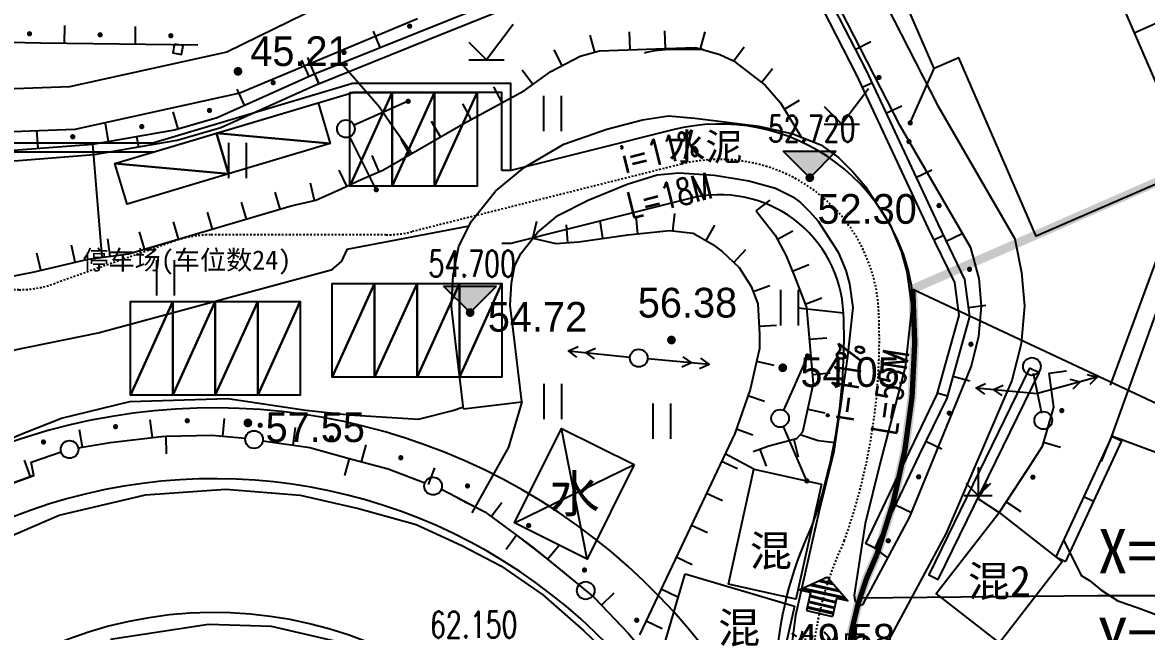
# Model space of a CAD drawing. Header units: metres. Extents: x 36500 to 80772748, y -35000 to 5806266.
# Drawn here: x 40386418.4 to 40386482, y 2903243.5 to 2903277.9 of the extents above; entities that cross this region are included whole.
import ezdxf
from ezdxf.enums import TextEntityAlignment as Align
from ezdxf.xclip import XClip

# ---------------------------------------------------------------- set-up
doc = ezdxf.new("R2010")
doc.units = ezdxf.units.M
doc.header["$LTSCALE"] = 10
doc.header["$XCLIPFRAME"] = 0
for name, pattern in [('2', [0]), ('229', [1.5, 1, -0.5]), ('243432', [0]), ('CENTERX2', [4, 2.5, -0.5, 0.5, -0.5]), ('DOTE', [2.4200000000000004, 2, -0.2, 0.02, -0.2]), ('X1', [1.5, 1, -0.5])]:
    doc.linetypes.add(name, pattern=pattern)
for name, color, linetype in [('DIM_ELEV', 3, 'Continuous'), ('DIM_SYMB', 3, 'Continuous'), ('dx', 252, 'Continuous'), ('JZD', 7, 'Continuous'), ('PUB_TEXT', 7, 'Continuous'), ('体育设施', 7, 'Continuous'), ('坐标', 7, 'Continuous'), ('总平面-场地', 40, 'Continuous'), ('总平面-定位', 3, 'Continuous'), ('总平面-车位', 8, 'Continuous'), ('总平面-道路', 2, 'Continuous'), ('总平面-道路中心线', 1, 'CENTERX2'), ('文字标注', 7, 'Continuous')]:
    doc.layers.add(name, color=color, linetype=linetype)
doc.styles.add('_TCH_DIM', font='SIMPLEX', dxfattribs={"bigfont": 'GBCBIG'})
doc.styles.add('DMZD', font='')
doc.styles.add('GKXD', font='')
doc.styles.add('HZ', font='')
doc.styles.add('JMXD', font='')
doc.styles.add('JTXD', font='')
doc.styles.add('宋体', font='')
doc.styles.get('DMZD').set_extended_font_data('方正中等线简体')
doc.styles.get('GKXD').set_extended_font_data('SimSun')
doc.styles.get('HZ').set_extended_font_data('SimSun')
doc.styles.get('JMXD').set_extended_font_data('SimSun')
doc.styles.get('JTXD').set_extended_font_data('SimSun')
doc.styles.get('宋体').set_extended_font_data('SimSun')
doc.linetypes.add('120', pattern='A,0,[149,SSAAA.SHX,S=0.1,R=0,X=0,Y=0],-0.8', length=0.8)

# ---------------------------------------------------------------- blocks, each defined once
blk = doc.blocks.new('A$C535D7512')
at = {"linetype": 'Continuous'}
h = blk.add_hatch(dxfattribs=at)
h.set_pattern_fill('PLAST', color=256, scale=0.1, style=0)
h.set_pattern_definition([(0, (-514901.5667455493, -2728212.420818835), (0, 0.3175), []), (0, (-514901.5667455493, -2728212.381131335), (0, 0.3175), []), (0, (-514901.5667455493, -2728212.341443835), (0, 0.3175), [])])
h.paths.add_polyline_path([(0.6638770172721706, 0), (2.163877017272171, 0), (2.163877017272171, 1.042372853029519), (2.827754034544341, 1.042372853029519), (1.413877017272171, 2.103964992333204), (0, 1.042372853029519), (0.6638770172721706, 1.042372853029519)])
at = {"linetype": 'Continuous', "flags": 128}
for points in [[(1.413877017272171, 2.103964992333204), (0, 1.042372853029519)], [(1.413877017272171, 2.103964992333204), (2.827754034544341, 1.042372853029519), (2.163877017272171, 1.042372853029519)], [(0.6638770172721706, 1.042372853029519), (0, 1.042372853029519)], [(0.6638770172721706, 1.042372853029519), (0.6638770172721706, 0)], [(2.163877017272171, 1.042372853029519), (2.163877017272171, 0)], [(0.6638770172721706, 0), (2.163877017272171, 0)]]:
    blk.add_lwpolyline(points, dxfattribs=at)
blk = doc.blocks.new('954200')
at = {"color": 0, "linetype": 'Continuous', "lineweight": -3, "flags": 128}
for points in [[(0, 1.6), (0, 0), (0.707, 0.707)], [(-0.707, 0.707), (0, 0)], [(-0.8, 0), (0.8, 0)]]:
    blk.add_lwpolyline(points, dxfattribs=at)
blk = doc.blocks.new('914100')
at = {"color": 0, "linetype": 'Continuous', "lineweight": -3, "flags": 128}
for points in [[(1.5, 2), (0, 0)], [(-1, 1), (0, 0)], [(-1, 0), (1, 0)]]:
    blk.add_lwpolyline(points, dxfattribs=at)
blk = doc.blocks.new('941100')
at = {"color": 0, "linetype": 'Continuous', "lineweight": -3, "flags": 128}
for points in [[(-0.5, 2), (-0.5, 0)], [(0.5, 2), (0.5, 0)]]:
    blk.add_lwpolyline(points, dxfattribs=at)
blk = doc.blocks.new('6452110')
at = {"linetype": '2'}
h = blk.add_hatch(color=0, dxfattribs=at)
edge = h.paths.add_edge_path(flags=0)
edge.add_arc((0, 0.8499999999999998), 0.15, 0, 360)
blk = doc.blocks.new('6452120')
at = {"color": 0, "linetype": 'Continuous', "flags": 128}
blk.add_lwpolyline([(0, 0), (0, 1)], dxfattribs=at)
blk = doc.blocks.new('5210030')
at = {"linetype": '2'}
h = blk.add_hatch(color=0, dxfattribs=at)
edge = h.paths.add_edge_path(flags=0)
edge.add_arc((3.850000000000001, 3.083952846180992e-15), 0.1500000000000004, 0, 360)
at = {"color": 0, "linetype": 'Continuous', "flags": 128}
blk.add_lwpolyline([(3.8, 0), (0.5, 0)], dxfattribs=at)
blk = doc.blocks.new('513200')
at = {"color": 0, "linetype": 'Continuous', "lineweight": -3}
blk.add_circle((0, 0), 0.5, dxfattribs=at)
blk = doc.blocks.new('5113010')
at = {"color": 0, "linetype": 'Continuous', "flags": 128}
for points in [[(4, 0), (0.5, 0)], [(2.48, 0.3), (3, 0), (2.48, -0.3)], [(3.48, 0.3), (4, 0), (3.48, -0.3)]]:
    blk.add_lwpolyline(points, dxfattribs=at)
blk = doc.blocks.new('5142010')
at = {"color": 0, "linetype": 'Continuous'}
blk.add_circle((0, 0), 0.5, dxfattribs=at)
blk = doc.blocks.new('gc200')
at = {"linetype": '2'}
h = blk.add_hatch(color=0, dxfattribs=at)
edge = h.paths.add_edge_path(flags=0)
edge.add_arc((0, 0), 0.25, 0, 360)
blk = doc.blocks.new('地形1')
at = {"layer": 'dx', "linetype": '2'}
h = blk.add_hatch(color=252, dxfattribs=at)
edge = h.paths.add_edge_path(flags=0)
edge.add_arc((40386418.82552925, 2903277.281228114), 0.1500001465200911, 0, 360)
h = blk.add_hatch(color=252, dxfattribs=at)
edge = h.paths.add_edge_path(flags=0)
edge.add_arc((40386422.82155707, 2903277.224325784), 0.1500000102883947, 0, 360)
h = blk.add_hatch(color=252, dxfattribs=at)
edge = h.paths.add_edge_path(flags=0)
edge.add_arc((40386426.82121377, 2903277.171987642), 0.1500008938389392, 0, 360)
h = blk.add_hatch(color=252, dxfattribs=at)
edge = h.paths.add_edge_path(flags=0)
edge.add_arc((40386440.33565692, 2903277.710656487), 0.1499999436590992, 0, 360)
h = blk.add_hatch(color=252, dxfattribs=at)
edge = h.paths.add_edge_path(flags=0)
edge.add_arc((40386436.62369117, 2903276.220252075), 0.1499993190925836, 0, 360)
h = blk.add_hatch(color=252, dxfattribs=at)
edge = h.paths.add_edge_path(flags=0)
edge.add_arc((40386466.89455109, 2903274.810309508), 0.1500002486232423, 0, 360)
h = blk.add_hatch(color=252, dxfattribs=at)
edge = h.paths.add_edge_path(flags=0)
edge.add_arc((40386432.61391431, 2903274.515331265), 0.1499986959193245, 0, 360)
h = blk.add_hatch(color=252, dxfattribs=at)
edge = h.paths.add_edge_path(flags=0)
edge.add_arc((40386429.00949875, 2903272.947808527), 0.1499992707828808, 0, 360)
h = blk.add_hatch(color=252, dxfattribs=at)
edge = h.paths.add_edge_path(flags=0)
edge.add_arc((40386421.27353407, 2903271.459221833), 0.1500002768395998, 0, 360)
h = blk.add_hatch(color=252, dxfattribs=at)
edge = h.paths.add_edge_path(flags=0)
edge.add_arc((40386425.1798387, 2903272.03379478), 0.1499992389080704, 0, 360)
h = blk.add_hatch(color=252, dxfattribs=at)
edge = h.paths.add_edge_path(flags=0)
edge.add_arc((40386468.59277625, 2903271.188702396), 0.1499994022039965, 0, 360)
h = blk.add_hatch(color=252, dxfattribs=at)
edge = h.paths.add_edge_path(flags=0)
edge.add_arc((40386470.29099929, 2903267.567096051), 0.1500001487783512, 0, 360)
h = blk.add_hatch(color=252, dxfattribs=at)
edge = h.paths.add_edge_path(flags=0)
edge.add_arc((40386472.01850486, 2903263.96572613), 0.1499998537562843, 0, 360)
h = blk.add_hatch(color=252, dxfattribs=at)
edge = h.paths.add_edge_path(flags=0)
edge.add_arc((40386472.09832174, 2903259.727393048), 0.1500000195097779, 0, 360)
h = blk.add_hatch(color=252, dxfattribs=at)
edge = h.paths.add_edge_path(flags=0)
edge.add_arc((40386470.87493082, 2903255.834944684), 0.14999965865593, 0, 360)
h = blk.add_hatch(color=252, dxfattribs=at)
edge = h.paths.add_edge_path(flags=0)
edge.add_arc((40386477.24101607, 2903255.97965587), 0.1500000543785358, 0, 360)
h = blk.add_hatch(color=252, dxfattribs=at)
edge = h.paths.add_edge_path(flags=0)
edge.add_arc((40386469.13951007, 2903252.235285056), 0.1500007776236468, 0, 360)
h = blk.add_hatch(color=252, dxfattribs=at)
edge = h.paths.add_edge_path(flags=0)
edge.add_arc((40386475.60430328, 2903252.214642508), 0.1500003590796955, 0, 360)
h = blk.add_hatch(color=252, dxfattribs=at)
edge = h.paths.add_edge_path(flags=0)
edge.add_arc((40386467.42250611, 2903248.622542964), 0.1499997731460653, 0, 360)
at = {"layer": 'dx', "color": 252, "linetype": 'Continuous', "lineweight": -3, "flags": 128}
for points in [[(40386483.3393146, 2903285.021255791), (40386477.98963647, 2903282.672797099), (40386478.39226797, 2903281.75773051), (40386479.0706417, 2903280.215980457), (40386479.932801, 2903280.590414001), (40386481.327301, 2903277.342495999), (40386484.65284661, 2903269.692739111), (40386475.78107107, 2903265.848673155), (40386471.41721328, 2903275.917514485), (40386470.01392981, 2903275.308673437), (40386465.91151587, 2903284.78584454), (40386466.35801459, 2903284.978950953), (40386471.27361706, 2903287.104901825), (40386477.06964561, 2903289.611628526), (40386476.44123352, 2903291.060724377), (40386480.04491273, 2903292.62355706)], [(40386427.02157592, 2903276.690428385), (40386426.94062027, 2903276.197025726), (40386427.43402293, 2903276.116070073), (40386427.51497857, 2903276.60947273)], [(40386480.065464, 2903254.530971), (40386484.028, 2903265.517000001), (40386489.753896, 2903263.405590001), (40386485.70956, 2903252.447508)], [(40386475.417166, 2903258.383036), (40386469.71400188, 2903246.70083077), (40386470.25213155, 2903246.43811994), (40386475.95529567, 2903258.12032517)], [(40386453.037757, 2903252.929082001), (40386450.381473, 2903247.586567002), (40386446.274561, 2903249.626612002), (40386448.930073, 2903254.970765001)], [(40386463.635517, 2903251.820011002), (40386462.192293, 2903245.320496001), (40386458.372904, 2903246.166798001), (40386459.815545, 2903252.668323)], [(40386473.698137, 2903250.211737999), (40386477.26352, 2903247.423260001), (40386473.71474454, 2903242.855959273), (40386470.13288657, 2903245.646212278)], [(40386455.923541, 2903246.749486), (40386462.10603494, 2903244.93216609), (40386461.13838756, 2903240.575861082), (40386454.663912, 2903242.452922999)]]:
    blk.add_lwpolyline(points, close=True, dxfattribs=at)
for points in [[(40386454.564753, 2903290.829523), (40386456.83802401, 2903289.105892002), (40386457.516119, 2903288.169923002), (40386458.289084, 2903287.473411999), (40386459.751359, 2903286.734732492), (40386463.032165, 2903285.077407999), (40386464.071461, 2903284.338193999), (40386465.68924, 2903282.071178), (40386470.213169, 2903273.241234001), (40386474.585058, 2903265.697828999), (40386474.96695101, 2903263.785902), (40386475.126116, 2903261.886487999), (40386474.939618, 2903259.755892), (40386474.411147, 2903257.687370998), (40386470.70444303, 2903249.04558304), (40386465.696935, 2903239.764995999)], [(40386443.388876, 2903256.074114001), (40386442.971298, 2903259.560600998), (40386442.707395, 2903261.838852998), (40386442.798232, 2903263.609682), (40386443.128853, 2903265.282007001), (40386443.844362, 2903266.686275), (40386445.198141, 2903268.381727001), (40386446.810559, 2903269.728237), (40386449.059988, 2903271.040034001), (40386451.488484, 2903271.891672999), (40386453.516584, 2903272.406854001), (40386454.990275, 2903272.635658), (40386456.474741, 2903272.509580999), (40386460.103345, 2903272.057283998), (40386462.01663399, 2903271.615431), (40386463.606329, 2903271.002458001), (40386464.601777, 2903270.281723001), (40386465.417296, 2903269.478399999), (40386466.108368, 2903268.661494), (40386467.527918, 2903266.486852999), (40386468.148721, 2903264.986083999), (40386468.479683, 2903263.821393001), (40386468.748212, 2903261.853854001), (40386468.370405, 2903258.44296), (40386466.956725, 2903253.028194001), (40386466.121532, 2903249.593215001), (40386465.484985, 2903245.546714999), (40386465.532101, 2903245.259725001), (40386465.650125, 2903245.106628), (40386465.830333, 2903244.976048999), (40386466.007046, 2903245.027722001), (40386468.63656, 2903249.979205), (40386472.105763, 2903258.449876999), (40386472.543696, 2903260.164015002), (40386472.694864, 2903261.890996), (40386472.564523, 2903263.446429001), (40386472.083786, 2903265.182715001), (40386468.085876, 2903272.080844), (40386463.614301, 2903280.808601)], [(40386440.773461, 2903278.127858001), (40386430.729353, 2903273.930683), (40386421.395636, 2903271.861531999), (40386413.300609, 2903271.566620999)], [(40386434.95401, 2903275.011050001), (40386442.110525, 2903277.884495999), (40386447.252123, 2903279.957918001), (40386455.973538, 2903283.647727999), (40386456.675274, 2903283.685933002), (40386457.461227, 2903283.708158), (40386461.725903, 2903282.480485001), (40386462.386229, 2903282.205387001), (40386463.103989, 2903281.183172999), (40386466.161481, 2903275.195943), (40386470.225886, 2903266.528255001), (40386471.743008, 2903263.386401998), (40386472.019273, 2903261.306433002), (40386470.7318, 2903256.686043999), (40386469.155076, 2903253.432858999), (40386466.669353, 2903248.202652001)], [(40386435.17757127, 2903274.454255281), (40386442.33450555, 2903277.327869629), (40386447.48123055, 2903279.403359163), (40386456.11080223, 2903283.05431258), (40386456.70006709, 2903283.086394254), (40386457.38491407, 2903283.105760199), (40386461.52689011, 2903281.913408858), (40386461.99505921, 2903281.718365224), (40386462.58876929, 2903280.872819687), (40386465.62252945, 2903274.932061763), (40386469.68409476, 2903266.270429638), (40386471.16089138, 2903263.212087667), (40386471.40832598, 2903261.349179627), (40386470.16831734, 2903256.899127255), (40386468.6141494, 2903253.692481184), (40386466.12744171, 2903248.460202296)], [(40386439.305649, 2903281.848526999), (40386439.178135, 2903281.357323), (40386438.669876, 2903280.751054), (40386437.93436, 2903280.140900998), (40386429.994436, 2903276.248956001), (40386421.086858, 2903274.274274002), (40386413.290394, 2903273.990239999), (40386405.38026199, 2903274.211668999), (40386401.158679, 2903274.586472999), (40386396.554557, 2903274.687259999), (40386394.445042, 2903274.408633001), (40386390.416983, 2903273.557020999), (40386387.982117, 2903272.476463001), (40386383.592433, 2903269.895457001), (40386382.327685, 2903268.840332001), (40386380.989045, 2903267.369144001), (40386380.171155, 2903266.281364999), (40386377.024601, 2903262.128310001), (40386372.90156, 2903258.169848999), (40386364.875777, 2903252.500234001), (40386361.713588, 2903250.5551), (40386359.060623, 2903249.157908001), (40386343.798005, 2903244.324623999), (40386341.081557, 2903243.113106001)], [(40386420.81518608, 2903276.750537262), (40386420.82827052, 2903277.750451657)], [(40386424.81484365, 2903276.698199505), (40386424.8279281, 2903277.698113901)], [(40386438.6659748, 2903276.501458446), (40386438.29337268, 2903277.429449646)], [(40386452.80722392, 2903276.383242557), (40386452.76895911, 2903277.382510191)], [(40386454.80592266, 2903276.454936881), (40386454.77660424, 2903277.454507004)], [(40386456.79439747, 2903276.427634048), (40386457.0671643, 2903277.389714216)], [(40386408.817204, 2903276.969115999), (40386414.892427, 2903276.860553), (40386419.466009, 2903276.768191999), (40386428.358101, 2903276.651834001)], [(40386450.81841961, 2903276.24441771), (40386450.5501122, 2903277.207751058)], [(40386465.55222476, 2903276.388998379), (40386466.44281899, 2903276.843797135)], [(40386411.61832, 2903262.381779002), (40386419.009825, 2903263.80555), (40386422.153407, 2903264.534437002), (40386424.423278, 2903264.850315999), (40386433.63439, 2903267.551187), (40386435.030546, 2903267.873353001), (40386436.466291, 2903268.512138999), (40386437.633194, 2903269.071046999), (40386438.827394, 2903269.572076999), (40386443.364268, 2903272.198570998), (40386446.827247, 2903274.071965999), (40386448.323031, 2903275.156796002), (40386449.978825, 2903276.010573999), (40386451.079289, 2903276.317075), (40386454.26568, 2903276.439091001), (40386456.520697, 2903276.505232999), (40386457.896004, 2903276.115308999), (40386458.664041, 2903275.742765998), (40386460.45495, 2903274.372240001), (40386461.324667, 2903273.375234999), (40386462.50695342, 2903271.426367965)], [(40386448.97585865, 2903275.493413893), (40386448.51756561, 2903276.382215045)], [(40386458.66511555, 2903275.741943677), (40386459.27284749, 2903276.536085919)], [(40386434.6442107, 2903274.872950385), (40386434.23706054, 2903275.786311621)], [(40386434.95401, 2903275.011050001), (40386434.58140789, 2903275.939041201)], [(40386381.270824, 2903255.094717998), (40386383.126429, 2903263.833517001), (40386383.46741, 2903265.443420001), (40386384.546663, 2903266.642775998), (40386388.29583, 2903269.063478001), (40386390.950744, 2903270.296098998), (40386394.284781, 2903270.835729001), (40386398.420872, 2903270.683272001), (40386408.507617, 2903270.586232002), (40386418.180457, 2903270.722208002), (40386422.403719, 2903271.043849002), (40386427.039249, 2903271.849441), (40386429.43917, 2903272.552693), (40386434.95401, 2903275.011050001)], [(40386434.95401, 2903275.011050001), (40386435.19830015, 2903274.463033281)], [(40386434.95401, 2903275.011050001), (40386435.17757131, 2903274.454255301)], [(40386447.29859775, 2903274.413817114), (40386446.71149304, 2903275.223328118)], [(40386460.25340004, 2903274.526479813), (40386460.86113197, 2903275.320622054)], [(40386381.85773829, 2903254.970092054), (40386383.71337542, 2903263.709042395), (40386384.02104803, 2903265.161683654), (40386384.93923254, 2903266.182046899), (40386388.58628321, 2903268.536816063), (40386391.12832564, 2903269.717033157), (40386394.32202442, 2903270.233948739), (40386398.40693285, 2903270.083378337), (40386408.50894798, 2903269.986191431), (40386418.2074816, 2903270.122528619), (40386422.47803815, 2903270.447771543), (40386427.1754111, 2903271.264111002), (40386429.64661075, 2903271.988249882), (40386435.19830009, 2903274.463033259)], [(40386430.99076575, 2903273.244349745), (40386430.58361559, 2903274.157710981)], [(40386445.58028537, 2903273.397387353), (40386445.10447069, 2903274.276932911)], [(40386466.49098519, 2903274.49324739), (40386465.94774421, 2903274.238513733)], [(40386461.54415212, 2903273.013438305), (40386462.3991253, 2903273.532110517)], [(40386427.23080636, 2903271.905573303), (40386426.94959967, 2903272.86522053)], [(40386443.82119425, 2903272.445757989), (40386443.34537957, 2903273.325303547)], [(40386467.29096251, 2903272.787227986), (40386468.19636419, 2903273.211784002)], [(40386442.08299232, 2903271.456812934), (40386441.58197281, 2903272.322248919)], [(40386419.31727915, 2903270.808787668), (40386419.24133968, 2903271.805900098)], [(40386423.29498231, 2903271.198738429), (40386423.12376226, 2903272.183971242)], [(40386424.887107, 2903271.475428023), (40386424.98983908, 2903270.884288345)], [(40386440.35212035, 2903270.4547739), (40386439.85110084, 2903271.320209885)], [(40386438.60774413, 2903269.479922272), (40386438.22086218, 2903270.402051526)], [(40386436.7825779, 2903268.663629981), (40386436.3506042, 2903269.565516181)], [(40386446.678302, 2903256.468089002), (40386446.261489, 2903259.948193998), (40386446.030149, 2903261.945335), (40386446.094582, 2903263.201444), (40386446.289628, 2903264.188010001), (40386446.643348, 2903264.882226998), (40386447.578357, 2903266.053217001), (40386448.720204, 2903267.006759001), (40386450.429356, 2903267.872485999), (40386452.649195, 2903268.779631001), (40386454.342763, 2903269.303880999), (40386455.564738, 2903269.414218999), (40386457.579866, 2903269.280758001), (40386459.537707, 2903268.977284001), (40386461.03179801, 2903268.557076001), (40386462.012428, 2903268.066363002), (40386462.455654, 2903267.745454002), (40386462.985202, 2903267.223826), (40386463.446439, 2903266.678603), (40386464.584737, 2903264.934819001), (40386465.014241, 2903263.896508), (40386465.228863, 2903263.141228999), (40386465.410333, 2903261.811583002), (40386465.104108, 2903259.046937002), (40386464.340051, 2903253.667090998), (40386463.490863, 2903250.230594001), (40386462.162694, 2903244.387147002), (40386461.82486, 2903241.801858999)], [(40386468.98918658, 2903269.165621295), (40386469.89458825, 2903269.590177311)], [(40386434.95467082, 2903267.855844639), (40386434.72982711, 2903268.830239481)], [(40386431.0962277, 2903266.806950152), (40386430.81485535, 2903267.766548819)], [(40386433.01542503, 2903267.369694849), (40386432.73405268, 2903268.329293516)], [(40386459.949894, 2903267.263199), (40386460.73743884, 2903267.879456352)], [(40386429.17703036, 2903266.244205456), (40386428.89565802, 2903267.203804123)], [(40386455.23672555, 2903266.13176972), (40386455.33702703, 2903267.126726812)], [(40386459.949894, 2903267.263199), (40386461.02405901, 2903265.890472), (40386461.646711, 2903264.724966001), (40386462.142543, 2903263.519689001), (40386462.797456, 2903261.807134999), (40386463.173363, 2903257.49139), (40386462.574693, 2903254.753366002), (40386462.221913, 2903254.374848001), (40386460.665738, 2903253.972562999), (40386459.783479, 2903253.642313001)], [(40386427.25783303, 2903265.68146076), (40386426.97646068, 2903266.641059427)], [(40386447.31122001, 2903265.718658), (40386447.52496435, 2903266.695547631)], [(40386449.27855784, 2903265.481340916), (40386449.20556875, 2903266.478673655)], [(40386451.26335237, 2903265.719168154), (40386451.12275703, 2903266.709235298)], [(40386453.24639473, 2903265.97615926), (40386453.148421, 2903266.971348261)], [(40386425.3386357, 2903265.118716063), (40386425.05726334, 2903266.07831473)], [(40386447.31122001, 2903265.718658), (40386448.617092, 2903265.432931999), (40386449.918259, 2903265.528157), (40386452.681349, 2903265.920531998), (40386455.034312, 2903266.152174999), (40386456.377901, 2903266.016728001), (40386457.498762, 2903265.375688), (40386458.024827, 2903264.965978999), (40386458.975927, 2903264.071319999), (40386459.671502, 2903262.992400001), (40386460.036812, 2903262.012909001), (40386460.124473, 2903260.273931001), (40386460.129828, 2903259.488728999), (40386459.596547, 2903257.175907001), (40386458.7332, 2903254.693963998), (40386453.344396, 2903243.303814001)], [(40386457.1183916, 2903265.593228481), (40386457.61485044, 2903266.461288744)], [(40386461.14513721, 2903265.663832751), (40386462.02716038, 2903266.135038804)], [(40386470.54407185, 2903265.869314488), (40386470.00376549, 2903265.608414044)], [(40386470.69858358, 2903265.549331537), (40386471.59909421, 2903265.984165532)], [(40386421.41854318, 2903264.364047718), (40386421.19267021, 2903265.338204483)], [(40386423.387159, 2903264.706127967), (40386423.24932558, 2903265.696583393)], [(40386419.47022966, 2903263.912301778), (40386419.24435668, 2903264.886458542)], [(40386458.67675531, 2903264.352737985), (40386459.36191939, 2903265.081126743)], [(40386462.00264124, 2903263.859764628), (40386462.92744315, 2903264.240213592)], [(40386459.77828105, 2903262.706097629), (40386460.71523743, 2903263.05554396)], [(40386462.72557618, 2903261.995095955), (40386463.65960746, 2903262.352287161)], [(40386471.95342346, 2903261.80220706), (40386472.94471768, 2903261.933872435)], [(40386460.10025596, 2903260.754337276), (40386461.09898782, 2903260.804682842)], [(40386462.95353971, 2903260.015155955), (40386463.94976784, 2903260.101928721)], [(40386459.96496556, 2903258.773726062), (40386460.93939801, 2903258.549045427)], [(40386476.507538, 2903258.096424002), (40386477.49774654, 2903258.236019982)], [(40386463.12708524, 2903258.022699695), (40386464.12331337, 2903258.109472461)], [(40386471.07982299, 2903257.935003447), (40386472.04312382, 2903257.666579335)], [(40386476.507538, 2903258.096424002), (40386476.777924, 2903256.178471), (40386476.13599, 2903253.946290002), (40386475.28382, 2903252.638233998), (40386473.698137, 2903250.211738)], [(40386476.11044966, 2903255.81610304), (40386475.63374334, 2903258.081429961)], [(40386470.76480099, 2903256.804475523), (40386470.18682047, 2903256.965529939)], [(40386415.54662642, 2903253.45774572), (40386418.39352069, 2903254.65781988), (40386420.628846, 2903255.544882001), (40386424.50784, 2903256.500271), (40386430.040385, 2903256.672332002), (40386434.470409, 2903256.009611), (40386436.924005, 2903255.731586001), (40386440.841405, 2903255.491989001), (40386442.780652, 2903255.987405999), (40386443.375779, 2903256.183461002)], [(40386459.47818759, 2903256.83564833), (40386460.42267701, 2903256.507106496)], [(40386462.86007456, 2903256.058561775), (40386463.83699489, 2903255.84495777)], [(40386421.58328354, 2903253.866737866), (40386423.391975, 2903254.178179001), (40386426.301139, 2903254.519963999), (40386426.54050536, 2903254.526121533)], [(40386426.54050536, 2903254.526121533), (40386429.13519, 2903254.592868001), (40386431.03465812, 2903254.412719746)], [(40386426.54050536, 2903254.526121533), (40386426.56622117, 2903253.526452239)], [(40386458.82110392, 2903254.946669491), (40386459.76559334, 2903254.618127658)], [(40386480.065464, 2903254.530971), (40386476.904678, 2903247.703909999)], [(40386480.065464, 2903254.530971), (40386480.60994081, 2903254.27888966)], [(40386432.02550035, 2903254.272181521), (40386434.686626, 2903253.891676001), (40386436.92020367, 2903253.280314064)], [(40386460.16074593, 2903253.783532762), (40386460.5113136, 2903252.846995356)], [(40386462.08003388, 2903254.338170993), (40386462.3303152, 2903253.369997838)], [(40386469.55270252, 2903254.253264245), (40386470.45257936, 2903253.817120153)], [(40386476.20772991, 2903254.195749384), (40386477.1687784, 2903253.919369598)], [(40386480.60994081, 2903254.27888966), (40386477.44915481, 2903247.451828659)], [(40386417.24627806, 2903251.6452217), (40386419.077732, 2903252.310829999), (40386418.923652, 2903253.067507999), (40386420.61047415, 2903253.644183707)], [(40386436.92020367, 2903253.280314064), (40386436.65620036, 2903252.31579229)], [(40386436.92020367, 2903253.280314064), (40386439.120382, 2903252.678094001), (40386441.19814903, 2903251.889383135)], [(40386457.99229852, 2903253.127943231), (40386458.89623676, 2903252.700280207)], [(40386419.077732, 2903252.310829999), (40386416.30325133, 2903251.30249596)], [(40386472.48484468, 2903251.011548374), (40386473.03522541, 2903251.846462172)], [(40386382.877073, 2903233.818370999), (40386420.501421, 2903250.072659001), (40386425.38828, 2903251.215288999), (40386429.943743, 2903251.536798), (40386434.142056, 2903251.198244001), (40386437.444558, 2903250.452006998), (40386440.701519, 2903249.544470002), (40386443.283351, 2903248.362122), (40386445.487223, 2903247.202408), (40386447.867259, 2903245.560565), (40386450.193709, 2903243.537491001), (40386451.917226, 2903241.888831)], [(40386442.13265842, 2903251.531686757), (40386444.598699, 2903250.248146001), (40386446.38996219, 2903248.930237306)], [(40386457.13697247, 2903251.320066756), (40386458.04091071, 2903250.892403732)], [(40386467.82941575, 2903250.643538757), (40386468.73260124, 2903250.214288265)], [(40386472.48484468, 2903251.011548374), (40386473.698137, 2903250.211738)], [(40386474.09167236, 2903250.813946625), (40386474.92877975, 2903250.266908033)], [(40386456.28164642, 2903249.51219028), (40386457.18558466, 2903249.084527256)], [(40386446.38996219, 2903248.930237306), (40386445.79733727, 2903248.124758747)], [(40386446.38996219, 2903248.930237306), (40386447.347243, 2903248.225925), (40386449.91331936, 2903246.127125782)], [(40386466.669353, 2903248.202652001), (40386466.12744169, 2903248.460202249)], [(40386455.42632037, 2903247.704313805), (40386456.33025862, 2903247.276650781)], [(40386476.904678, 2903247.703909999), (40386477.44915481, 2903247.451828659)], [(40386450.68799079, 2903245.493520397), (40386450.780775, 2903245.417632001), (40386452.722074, 2903243.386025001), (40386454.04578096, 2903241.789293262)], [(40386454.57099433, 2903245.896437329), (40386455.47493257, 2903245.468774305)], [(40386438.141348, 2903242.479556999), (40386432.524606, 2903243.778701001), (40386428.945366, 2903243.890909999), (40386423.405571, 2903243.039391999)], [(40386453.71566828, 2903244.088560854), (40386454.61960652, 2903243.66089783)]]:
    blk.add_lwpolyline(points, dxfattribs=at)
at = {"layer": 'dx', "color": 252, "linetype": '229', "lineweight": -3, "flags": 128}
for points in [[(40386481.327, 2903277.342000002), (40386482.5195169, 2903277.860782843), (40386485.84506251, 2903270.211025955), (40386484.65284661, 2903269.692739111)], [(40386484.028, 2903265.517000001), (40386483.09019161, 2903265.862849141), (40386479.04948085, 2903254.906012721), (40386479.98728924, 2903254.560163581)]]:
    blk.add_lwpolyline(points, dxfattribs=at)
at = {"layer": 'dx', "color": 252, "linetype": '120', "lineweight": -3, "flags": 128}
for points in [[(40386440.46313, 2903270.51904), (40386439.245345, 2903272.202584001), (40386438.614297, 2903273.143750998), (40386436.455622, 2903275.613970002)], [(40386422.945, 2903264.645), (40386422.40371898, 2903271.043849229)], [(40386443.69679154, 2903266.39665291), (40386436.779067, 2903265.088819), (40386436.472047, 2903264.42718), (40386435.896448, 2903263.926019), (40386422.782162, 2903260.374576), (40386417.794919, 2903259.349517998), (40386417.126979, 2903259.877510999), (40386416.54358, 2903260.539534001), (40386415.882944, 2903263.203242001)], [(40386443.388876, 2903256.074114001), (40386446.678302, 2903256.468089002), (40386445.931518, 2903253.920345999), (40386443.855401, 2903250.202153002)], [(40386464.408893, 2903254.151822001), (40386463.449517, 2903254.270122999), (40386462.442163, 2903254.611167001)], [(40386479.484036, 2903253.108309001), (40386480.065464, 2903254.530971)], [(40386459.816, 2903252.667999999), (40386458.1853134, 2903253.535964864)], [(40386466.669, 2903248.203), (40386467.39449833, 2903247.640351793)], [(40386477.353588, 2903248.644489), (40386478.338377, 2903246.656423001), (40386478.802071, 2903246.369696), (40386479.44581, 2903245.840883001), (40386480.413076, 2903245.224089), (40386481.557916, 2903244.827295002), (40386483.066444, 2903244.259606), (40386483.693539, 2903243.463008999), (40386483.786798, 2903242.514327), (40386483.882512, 2903240.725436001), (40386484.276319, 2903239.482565999), (40386484.794233, 2903238.747647998), (40386485.758688, 2903237.989886001), (40386487.05482, 2903237.061625998), (40386487.485199, 2903237.302840999), (40386487.682996, 2903237.508685001)]]:
    blk.add_lwpolyline(points, dxfattribs=at)
at = {"layer": 'dx', "color": 252, "linetype": 'X1', "lineweight": -3, "flags": 128}
for points in [[(40386450.381, 2903247.586999999), (40386448.93007302, 2903254.970764922)], [(40386446.275, 2903249.627000001), (40386453.03775707, 2903252.929082029)]]:
    blk.add_lwpolyline(points, dxfattribs=at)
at = {"layer": 'dx', "color": 252, "linetype": '243432', "lineweight": -3, "flags": 128}
for points in [[(40386480.065464, 2903254.530971), (40386480.60994081, 2903254.27888966)], [(40386478.485071, 2903251.117440499), (40386479.02954781, 2903250.86535916)]]:
    blk.add_lwpolyline(points, dxfattribs=at)
at = {"layer": 'dx', "color": 252, "linetype": 'Continuous', "lineweight": -3}
for centre, radius in [((40386431.530146, 2903254.343010586), 0.4999997808541032), ((40386421.09014814, 2903253.781824809), 0.4999998589040645), ((40386441.66597074, 2903251.711800126), 0.5000000282237731), ((40386450.30065573, 2903245.810323154), 0.4999995370482612)]:
    blk.add_circle(centre, radius, dxfattribs=at)
at = {"layer": 'dx', "color": 252}
for name, p in [('914100', (40386444.69362224, 2903275.800048999)), ('gc200', (40386430.622481, 2903275.156129)), ('914100', (40386464.79262224, 2903272.173048999)), ('941100', (40386448.409944, 2903271.780517998)), ('941100', (40386430.58629468, 2903269.123729612)), ('gc200', (40386462.979758, 2903269.143541999)), ('941100', (40386426.51794399, 2903262.485517998)), ('941100', (40386461.81322, 2903260.797645525)), ('gc200', (40386443.760437, 2903261.520886)), ('gc200', (40386455.151472, 2903259.968992001)), ('gc200', (40386461.449968, 2903258.400150999)), ('941100', (40386448.42367508, 2903255.497414838)), ('941100', (40386454.60467508, 2903254.385414838)), ('gc200', (40386431.184197, 2903255.281744)), ('954200', (40386472.50847011, 2903251.176757099))]:
    blk.add_blockref(name, p, dxfattribs=at)
for name, p, rotation in [('5210030', (40386470.21570004, 2903275.766154339), 246.2003157836826), ('5210030', (40386436.73223461, 2903271.909320195), 23.81138675517342), ('513200', (40386436.73223461, 2903271.909320195), 70.15070771024526), ('5210030', (40386436.73223461, 2903271.909320195), 296.4900150058884), ('5113010', (40386453.297173, 2903258.94672), 174.0707961264228), ('513200', (40386453.297173, 2903258.94672), 354.5065434895725), ('5113010', (40386453.297173, 2903258.94672), 354.9423095854371), ('5210030', (40386461.29576205, 2903255.541657688), 66.20030734431067), ('5142010', (40386475.551373, 2903258.472857), 101.8837050973275), ('5113010', (40386475.38986916, 2903256.816643927), 15.32210696045281), ('5113010', (40386476.37015015, 2903256.904687217), 174.9423282602098), ('513200', (40386461.29576205, 2903255.541657688), 269.7174766178255), ('5142010', (40386476.19282, 2903255.424676), 101.8837050973275), ('6452110', (40386423.79310616, 2903254.225306152), 6.700714388494399), ('6452120', (40386425.77944455, 2903254.458672392), 6.700714388494399), ('6452110', (40386427.77536875, 2903254.55788754), 1.473569348523299), ('6452120', (40386429.77206102, 2903254.532466249), 354.5821946734578), ('6452110', (40386431.7591609, 2903254.310264514), 351.8626319371848), ('5210030', (40386461.29576205, 2903255.541657688), 293.2346649869124), ('6452110', (40386419.89132366, 2903253.398326954), 18.87407515633985), ('6452120', (40386421.81901377, 2903253.907328587), 9.770033189838486), ('6452120', (40386433.73902397, 2903254.02717047), 351.8626319371848), ('6452110', (40386435.69239075, 2903253.616383902), 344.6922719982348), ('6452120', (40386437.6214343, 2903253.08837728), 344.6922719982348), ('6452120', (40386418.88493406, 2903252.240761129), 19.97274521359932), ('6452110', (40386439.53727309, 2903252.519844051), 339.2134768170118), ('6452120', (40386441.40709132, 2903251.810069599), 339.2134768170118), ('6452110', (40386443.21724583, 2903250.967173685), 332.5036355317129), ('6452120', (40386444.95522478, 2903249.985834784), 323.6564916049149), ('6452110', (40386446.5661819, 2903248.800584952), 323.6564916049149), ('6452120', (40386448.14477154, 2903247.573624741), 320.720193065297), ('6452110', (40386449.69289836, 2903246.307408582), 320.720193065297), ('6452120', (40386451.19155037, 2903244.987747626), 313.697829775939), ('6452110', (40386452.57326057, 2903243.54176114), 313.697829775939)]:
    blk.add_blockref(name, p, dxfattribs=dict(at, rotation=rotation))
at = {"layer": 'dx', "color": 252, "style": 'DMZD'}
for s, p in [('45.21', (40386431.31854466, 2903277.139127875)), ('52.30', (40386463.41353749, 2903268.22022437)), ('56.38', (40386453.24719144, 2903262.920084399)), ('54.72', (40386444.760437, 2903262.119286)), ('54.05', (40386462.449968, 2903258.998550999)), ('57.55', (40386432.184197, 2903255.880144)), ('49.58', (40386462.17684077, 2903243.922516585))]:
    blk.add_text(s, height=1.680000000001, dxfattribs=at).set_placement(p, align=Align.TOP_LEFT)
at = {"layer": 'dx', "color": 252}
for s, height, style, p in [('水泥', 1.540000000001, 'JTXD', (40386457.07346054, 2903270.895447792)), ('水', 2.100000000001, 'GKXD', (40386449.656159, 2903251.278363385)), ('混', 1.750000000001, 'JMXD', (40386460.77708155, 2903248.060577091)), ('混2', 1.750000000001, 'JMXD', (40386473.70835719, 2903246.342989178)), ('混', 1.750000000001, 'JMXD', (40386458.98189255, 2903243.710695092))]:
    blk.add_text(s, height=height, dxfattribs=dict(at, style=style)).set_placement(p, align=Align.MIDDLE_CENTER)
blk = doc.blocks.new('A$C39855A1F')
at = {"layer": '坐标', "color": 252, "linetype": 'Continuous'}
for p, q in [((235.3961547017097, 356.9892542436719), (250.2511857151985, 350.0142404949293)), ((232.3467149659991, 339.5350451087579), (245.861775316298, 339.6682199416682)), ((245.861775316298, 339.6682199416682), (273.361775316298, 339.6682199416682))]:
    blk.add_line(p, q, dxfattribs=at)
at = {"layer": '坐标', "color": 252, "linetype": 'Continuous', "style": 'HZ'}
for s, p in [('X=2903245.399', (245.861775316298, 340.9182199416682)), ('Y=40386465.759', (245.861775316298, 335.9182199416682))]:
    blk.add_text(s, height=2.5, dxfattribs=at).set_placement(p)

msp = doc.modelspace()

# ---------------------------------------------------------------- hatches: boundary and pattern name
at = {"layer": 'DIM_ELEV', "linetype": 'Continuous'}
for points in [[(40386462.979758, 2903269.143541999), (40386461.479758, 2903270.643541999), (40386464.479758, 2903270.643541999)], [(40386443.760437, 2903261.520886), (40386442.260437, 2903263.020886), (40386445.260437, 2903263.020886)]]:
    msp.add_hatch(color=256, dxfattribs=at).paths.add_polyline_path(points)

# ---------------------------------------------------------------- linework, layer by layer
msp.add_line((40386456.95479182, 2903276.385930048, 61.09800000000001), (40386455.19886743, 2903276.385930048, 61.09800000000001))
msp.add_arc((40386455.19886743, 2903269.885930048, 61.09800000000001), 6.50000000000025, 90, 104.0364181835617)
for p, q in [((40386462.979758, 2903269.143541999), (40386461.479758, 2903270.643541999)), ((40386461.479758, 2903270.643541999), (40386464.479758, 2903270.643541999)), ((40386462.979758, 2903269.143541999), (40386464.479758, 2903270.643541999)), ((40386443.760437, 2903261.520886), (40386442.260437, 2903263.020886)), ((40386442.260437, 2903263.020886), (40386445.260437, 2903263.020886)), ((40386443.760437, 2903261.520886), (40386445.260437, 2903263.020886))]:
    msp.add_line(p, q, dxfattribs=at)
at = {"layer": 'DIM_SYMB', "linetype": 'Continuous'}
for points in [[(40386451.48869241, 2903268.575801495, 0, 0, 0), (40386456.43731122, 2903269.815062436, 0.4000000000000001, 0, 0), (40386457.89237913, 2903270.179448723, 0, 0, 0)], [(40386466.79950962, 2903260.733845336, 0, 0, 0), (40386465.96743663, 2903255.362520434, 0.4000000000000001, 0, 0), (40386465.7378102, 2903253.880200732, 0, 0, 0)]]:
    msp.add_lwpolyline(points, format="xyseb", dxfattribs=at)
at = {"layer": 'JZD', "color": 1, "linetype": 'DOTE', "lineweight": -3, "ltscale": 0.3, "const_width": 0.5}
msp.add_lwpolyline([(40386368.28915799, 2903240.711297615), (40386373.97670864, 2903259.64729571), (40386367.94203464, 2903263.082058805), (40386369.38519976, 2903268.851698322), (40386377.08606458, 2903282.344859238), (40386388.2276509, 2903288.357176597), (40386395.08407621, 2903289.582636901), (40386398.55947513, 2903289.132804551), (40386410.27261369, 2903279.822568387), (40386430.18957846, 2903282.034250092), (40386446.6620048, 2903285.760195519), (40386444.15377532, 2903305.296153516), (40386447.58138043, 2903307.528131893), (40386451.23010375, 2903304.979843491), (40386454.29018632, 2903305.686153691), (40386456.14942162, 2903301.198892204), (40386466.58863429, 2903305.849961151), (40386469.86087088, 2903306.009233373), (40386474.88274626, 2903305.646681733), (40386497.23651554, 2903290.065662604), (40386497.50933439, 2903275.429938876), (40386468.808425, 2903262.853055454, -0.10667843501464), (40386466.77968975, 2903247.849276573, 0.1990035947556572), (40386466.00192732, 2903234.785620821, -0.0182255226455591)], format="xyb", dxfattribs=at)
at = {"layer": 'JZD', "color": 1, "linetype": 'DOTE', "lineweight": -3, "ltscale": 2, "const_width": 0.3}
msp.add_lwpolyline([(40386468.808425, 2903262.853055454, -0.10667843501464), (40386466.77968975, 2903247.849276573, 0.1990035947556572), (40386466.00192732, 2903234.785620821, -0.0182255226455591), (40386474.91854919, 2903214.418473973, -0.2007759168365173), (40386460.16373366, 2903158.126921292)], format="xyb", dxfattribs=at)
at = {"layer": '体育设施', "color": 155, "elevation": 61.09800000000001}
for points in [[(40386437.54112867, 2903186.917334673, 1.089954254367293), (40386415.29542749, 2903253.225599241), (40386369.74320428, 2903233.44240243, 0.6947244993419031), (40386373.24642466, 2903167.748242456, 0.6947244993419031)], [(40386436.59941213, 2903190.804900744, 1.089954254247526), (40386416.88883359, 2903249.556667924), (40386371.33661038, 2903229.773471114, 0.6947244993336242), (40386374.44060337, 2903171.565825097)]]:
    msp.add_lwpolyline(points, format="xyb", dxfattribs=at)
at = {"layer": '体育设施', "color": 155}
msp.add_arc((40386429.27756602, 2903221.030726941, 61.09800000000001), 23.52644416944539, 293.4752233911406, 113.4752233911406, dxfattribs=at)
at = {"layer": '总平面-场地'}
for p, q in [((40386446.05336789, 2903269.554333865, 61.09800000000001), (40386445.55336789, 2903269.554333865, 61.09800000000001)), ((40386446.05336789, 2903265.430814995, 61.09800000000001), (40386445.55336789, 2903265.430814995, 61.09800000000001))]:
    msp.add_line(p, q, dxfattribs=at)
at = {"layer": '总平面-场地', "elevation": 61.09800000000001}
for points in [[(40386425.80834082, 2903271.113048992), (40386437.05336789, 2903274.463048991)], [(40386446.05336789, 2903269.554333865), (40386446.05336789, 2903274.463048991), (40386437.05336789, 2903274.463048991)], [(40386425.88123521, 2903270.613048991), (40386437.12626229, 2903273.963048991)], [(40386445.55336789, 2903269.554333865), (40386445.55336789, 2903273.963048991), (40386437.12626229, 2903273.963048991)], [(40386391.24139643, 2903271.113048991), (40386425.80834082, 2903271.113048991)], [(40386391.40435601, 2903270.613048991), (40386425.88123521, 2903270.613048991)]]:
    msp.add_lwpolyline(points, dxfattribs=at)
at = {"layer": '总平面-场地'}
msp.add_lwpolyline([(40386443.05336789, 2903251.052469934), (40386444.598699, 2903250.248146001), (40386446.38996219, 2903248.930237306), (40386448.14477154, 2903247.573624741), (40386449.91362433, 2903246.126876836), (40386450.68799079, 2903245.493520397), (40386450.780775, 2903245.417632001), (40386451.19155037, 2903244.987747627), (40386452.722074, 2903243.386025001)], dxfattribs=at)
at = {"layer": '总平面-定位', "linetype": 'Continuous'}
for p, q in [((40386462.31322, 2903261.797645525), (40386464.88518324, 2903261.496766647, 61.09800000000001)), ((40386459.18952087, 2903245.789463995, 61.09800000000001), (40386461.59203595, 2903245.083254083, 61.09800000000001))]:
    msp.add_line(p, q, dxfattribs=at)
at = {"layer": '总平面-车位', "color": 75, "elevation": 61.09800000000001}
for points in [[(40386436.95077901, 2903268.663048961), (40386436.95077901, 2903273.963048961), (40386439.35077901, 2903273.963048961), (40386439.35077901, 2903268.663048961), (40386436.95077901, 2903268.663048961), (40386439.35077901, 2903273.963048961)], [(40386439.35077901, 2903268.663048961), (40386439.35077901, 2903273.963048961), (40386441.75077901, 2903273.963048961), (40386441.75077901, 2903268.663048961), (40386439.35077901, 2903268.663048961), (40386441.75077901, 2903273.963048961)], [(40386441.75077901, 2903268.663048961), (40386441.75077901, 2903273.963048961), (40386444.15077901, 2903273.963048961), (40386444.15077901, 2903268.663048961), (40386441.75077901, 2903268.663048961), (40386444.15077901, 2903273.963048961)], [(40386435.95336789, 2903257.862457986), (40386435.95336789, 2903263.162457986), (40386438.35336789, 2903263.162457986), (40386438.35336789, 2903257.862457986), (40386435.95336789, 2903257.862457986), (40386438.35336789, 2903263.162457986)], [(40386438.35336789, 2903257.863048991), (40386438.35336789, 2903263.163048991), (40386440.75336789, 2903263.163048991), (40386440.75336789, 2903257.863048991), (40386438.35336789, 2903257.863048991), (40386440.75336789, 2903263.163048991)], [(40386440.75336789, 2903257.863048991), (40386440.75336789, 2903263.163048991), (40386443.15336789, 2903263.163048991), (40386443.15336789, 2903257.863048991), (40386440.75336789, 2903257.863048991), (40386443.15336789, 2903263.163048991)], [(40386443.15336789, 2903257.863048991), (40386443.15336789, 2903263.163048991), (40386445.55336789, 2903263.163048991), (40386445.55336789, 2903257.863048991), (40386443.15336789, 2903257.863048991), (40386445.55336789, 2903263.163048991)]]:
    msp.add_lwpolyline(points, close=True, dxfattribs=at)
at = {"layer": '总平面-车位', "color": 75}
for points in [[(40386435.84358939, 2903271.076692126), (40386430.0933337, 2903269.36363653), (40386429.40811146, 2903271.663738806), (40386435.15836715, 2903273.376794403), (40386435.84358939, 2903271.076692126), (40386429.40811146, 2903271.663738806)], [(40386430.0933337, 2903269.36363653), (40386424.343078, 2903267.650580932), (40386423.65785576, 2903269.950683209), (40386429.40811146, 2903271.663738806), (40386430.0933337, 2903269.36363653), (40386423.65785576, 2903269.950683209)], [(40386424.539305, 2903256.8502975), (40386424.539305, 2903262.1502975), (40386426.939305, 2903262.1502975), (40386426.939305, 2903256.8502975), (40386424.539305, 2903256.8502975), (40386426.939305, 2903262.1502975)], [(40386426.939305, 2903256.8502975), (40386426.939305, 2903262.1502975), (40386429.339305, 2903262.1502975), (40386429.339305, 2903256.8502975), (40386426.939305, 2903256.8502975), (40386429.339305, 2903262.1502975)], [(40386429.339305, 2903256.8502975), (40386429.339305, 2903262.1502975), (40386431.739305, 2903262.1502975), (40386431.739305, 2903256.8502975), (40386429.339305, 2903256.8502975), (40386431.739305, 2903262.1502975)], [(40386431.739305, 2903256.8502975), (40386431.739305, 2903262.1502975), (40386434.139305, 2903262.1502975), (40386434.139305, 2903256.8502975), (40386431.739305, 2903256.8502975), (40386434.139305, 2903262.1502975)]]:
    msp.add_lwpolyline(points, close=True, dxfattribs=at)
at = {"layer": '总平面-道路', "elevation": 61.09800000000001}
for points in [[(40386459.87408896, 2903151.878811956), (40386472.85777231, 2903183.882883664, 0.03403144050426667), (40386473.32451011, 2903185.303844026, 0.09762413073456094), (40386474.91854919, 2903214.418473973, 0.01822552264774948), (40386466.00192732, 2903234.785620821, -0.199003594763786), (40386466.77968975, 2903247.849276573, 0.09839053905314676), (40386468.88107131, 2903261.678091178, 0.4740919833799346), (40386455.22021303, 2903271.849946757), (40386446.05336789, 2903269.554333865)], [(40386456.16749733, 2903153.382533498), (40386469.15118068, 2903185.386605205, 0.03403144049787226), (40386469.44819564, 2903186.290852712, 0.09596272049571608), (40386471.02166812, 2903213.394966769, 0.01800865119101693), (40386462.30356597, 2903233.24595119, -0.1992044680530287), (40386463.08333835, 2903249.391742304, 0.09685754627166378), (40386464.88518324, 2903261.496766647, 0.4740919834282355), (40386456.1919098, 2903267.969765653), (40386446.05336789, 2903265.430814995)], [(40386459.87408896, 2903151.878811956), (40386472.85777231, 2903183.882883664, 0.03403144049787298), (40386473.32451011, 2903185.303844031, 0.09762413073562784), (40386474.91854919, 2903214.418473973, 0.01822552264555444), (40386466.00192732, 2903234.785620821, -0.1990035947558021), (40386466.77968975, 2903247.849276573, 0.0983905390375898), (40386468.88107131, 2903261.678091176, 0.1679453485548409), (40386466.22778238, 2903268.35726544)]]:
    msp.add_lwpolyline(points, format="xyb", dxfattribs=at)
at = {"layer": '总平面-道路中心线', "ltscale": 0.001, "elevation": 61.09800000000001}
msp.add_lwpolyline([(40386448.56493208, 2903086.578816278), (40386448.08515432, 2903114.399476099, -0.04847962024744728), (40386448.2236744, 2903116.135131425), (40386451.98857162, 2903137.241209632, -0.05226689100239643), (40386452.50888236, 2903139.04411309), (40386471.00447649, 2903184.634744435, 0.03403144049787274), (40386471.38635287, 2903185.797348372, 0.09681181386029525), (40386472.9706682, 2903213.905568459, 0.01812139618792588), (40386464.15142706, 2903234.018567443, -0.1991301981959149), (40386464.93308321, 2903248.624427448, 0.09763781279199515), (40386466.88312728, 2903261.587428911, 0.4740919834282349), (40386455.70606142, 2903269.909856205), (40386440.46302087, 2903266.092608301, -0.06140641896540721), (40386439.00584511, 2903265.912879968), (40386429.07118211, 2903265.912268326, 0.08491764394447403), (40386427.07674369, 2903265.570955621), (40386420.2215724, 2903263.154361708, -0.08493314661377814), (40386418.22676458, 2903262.813048991), (40386384.15725571, 2903262.813048991)], format="xyb", dxfattribs=at)

# ---------------------------------------------------------------- block references
at = {"linetype": 'Continuous'}
ref = msp.add_blockref('地形1', (0, 0), dxfattribs=at)
XClip(ref).set_block_clipping_path([(40386275.23855543, 2902950.297860307), (40386562.23855543, 2903318.297860307)])
at = {"layer": '总平面-定位', "linetype": 'Continuous'}
ref = msp.add_blockref('A$C39855A1F', (40386233.4122703, 2902905.86380121), dxfattribs=at)
XClip(ref).set_block_clipping_path([(41.826285131275654, 44.43405909696594), (328.82628513127565, 412.43405909696594)])
at = {"layer": '文字标注', "linetype": 'Continuous', "rotation": 347.4805395273461}
msp.add_blockref('A$C535D7512', (40386462.15020085, 2903244.816028144), dxfattribs=at)

# ---------------------------------------------------------------- texts
at = {"layer": 'PUB_TEXT', "linetype": 'Continuous', "style": '_TCH_DIM', "width": 0.7058823529411765}
for s, p in [('52.720', (40386460.619758, 2903271.168541999)), ('54.700', (40386441.400437, 2903263.545886)), ('62.150', (40386441.485437, 2903243.135841606))]:
    msp.add_text(s, height=1.4875, dxfattribs=at).set_placement(p)
for s, rotation, p in [('i=11%%%', 14.05919299847926, (40386452.5259055, 2903269.376758076)), ('L=18M', 14.05919299847926, (40386452.87556318, 2903266.848464036)), ('i=11%%%', 81.19429182681505, (40386465.428371, 2903255.312144697)), ('L=55M', 81.19429182681505, (40386467.87855524, 2903254.553113386))]:
    msp.add_text(s, height=1.4875, rotation=rotation, dxfattribs=at).set_placement(p)
at = {"layer": '文字标注', "linetype": 'Continuous', "style": '宋体'}
for s, p in [('停车场(车位数24)', (40386427.73079655, 2903264.434591915)), ('次入口', (40386464.0510556, 2903242.853974533))]:
    msp.add_text(s, height=1.083801599986106, dxfattribs=at).set_placement(p, align=Align.MIDDLE)

doc.saveas('drawing.dxf')
